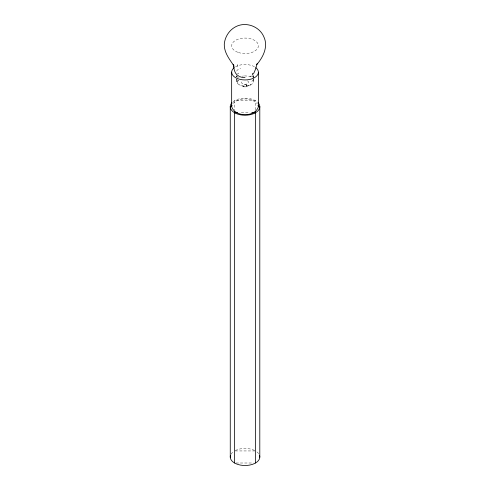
<?xml version="1.0" encoding="UTF-8"?>
<svg xmlns="http://www.w3.org/2000/svg" width="490" height="490" viewBox="0 0 490 490"><rect width="100%" height="100%" fill="white"/><g stroke="black" fill="none" stroke-linecap="round" stroke-linejoin="round"><path stroke-width="0.37" stroke-dasharray="2.45 1.84" d="M253.777 81.15L253.612 79.337M246.464 86.02L246.611 84.844L246.464 86.02A8.477 4.992 0.6 0 1 239.028 84.654M236.909 79.38L237.019 81.61L236.713 80.697L237.668 82.394L236.682 80.991L236.284 78.976M236.284 76.697L236.425 75.858M252.999 77.947L253.41 76.544L253.416 77.316L253.042 75.993L253.691 77.365M253.495 79.398L253.716 78.749M253.477 77.175L253.661 74.915M253.44 79.527L251.891 81.352L252.907 80.348M236.909 77.028L237.252 76.526M232.787 103.598C239.083 97.308 251.15 97.302 257.366 103.727M246.078 86.742L250.8 84.782L247.762 85.94L248.816 85.542M243.475 75.987L242.948 76.079A8.563 5.059 0.2 0 0 242.238 76.207M241.3 112.737L248.761 112.737M235.329 450.941L255.48 450.941M236.076 463.007L253.238 463.007M243.64 86.583L239.806 85.033M237.417 79.852L238.557 80.979L237.197 79.545M237.08 77.108L236.511 76.011M237.276 77.408L236.682 75.864L236.75 76.22M237.338 64.453L237.785 66.72M236.278 79.356L236.315 79.729M255.48 109.846L255.48 100.671L234.581 100.671L234.581 109.846M231.084 454.157A14.78 8.532 0 0 1 233.828 451.406M235.39 450.506A14.78 8.532 0 0 1 254.671 450.506M256.919 451.909A14.78 8.532 0 0 1 258.977 454.157M233.142 101.632A14.78 8.532 0 0 1 257.544 102.165M235.574 66.769A13.371 7.718 0 0 1 254.488 66.769M236.676 71.062A8.753 5.053 0 0 1 240.651 68.19M239.065 84.629A8.593 5.078 0.4 0 1 236.768 79.527M238.557 77.616A8.593 5.078 0.4 0 1 239.071 77.304M253.532 79.784A8.753 5.053 0 0 1 246.55 85.964M244.424 75.944A8.753 5.053 0 0 1 250.078 76.857M247.517 80.844A3.516 2.034 0 0 1 247.517 83.717A3.516 2.034 0 0 1 242.544 83.717A3.516 2.034 0 0 1 242.544 80.844M237.815 73.616L238.373 73.096L237.815 73.616M252.491 76.207L252.087 76.581L252.491 76.207M243.867 86.693A1.966 1.133 0 0 0 246.985 85.909A1.966 1.133 0 0 0 244.247 84.746A1.966 1.133 0 0 0 243.867 86.693M238.342 52.479A13.371 7.718 0 0 0 258.401 45.797A13.371 7.718 0 0 0 238.342 39.108A13.371 7.718 0 0 0 238.342 52.479"/><path stroke-width="0.73" d="M258.401 72.306L258.401 106.783C255.125 117.416 234.796 117.257 231.66 106.624L232.058 105.387M252.277 75.086L252.724 73.335M257.256 63.284L255.333 69.709L253.489 73.88M256.631 64.729C263.204 57.183 268.581 46.391 263.712 36.536C259.884 27.716 249.281 22.791 239.99 25.094C231.225 27.305 225.045 35.262 224.279 44.161C224.065 52.675 229.541 59.241 233.92 65.887L233.209 64.521L233.822 66.965L233.62 65.697C233.889 69.611 234.9 74.302 238.838 76.14M250.01 76.679L251.223 76.14M234.581 112.737L237.564 112.737M251.75 112.737L255.48 112.737M257.979 105.54L258.401 106.783M259.798 106.385L259.798 457.293M255.48 111.224L255.48 463.007M234.581 111.224L234.581 463.007M231.66 72.146L231.66 106.624M230.263 106.385L230.263 457.293M258.095 102.716A14.78 8.532 0 0 1 245.031 115.236A14.78 8.532 0 0 1 231.966 102.716M259.553 455.388A14.78 8.532 0 0 1 245.031 465.506A14.78 8.532 0 0 1 230.508 455.388M255.835 67.675A13.371 7.718 0 0 1 253.961 77.971A13.371 7.718 0 0 1 236.033 77.934A13.371 7.718 0 0 1 234.281 67.632M245.031 77.622A8.753 5.053 0 0 1 239.402 76.44"/></g></svg>
